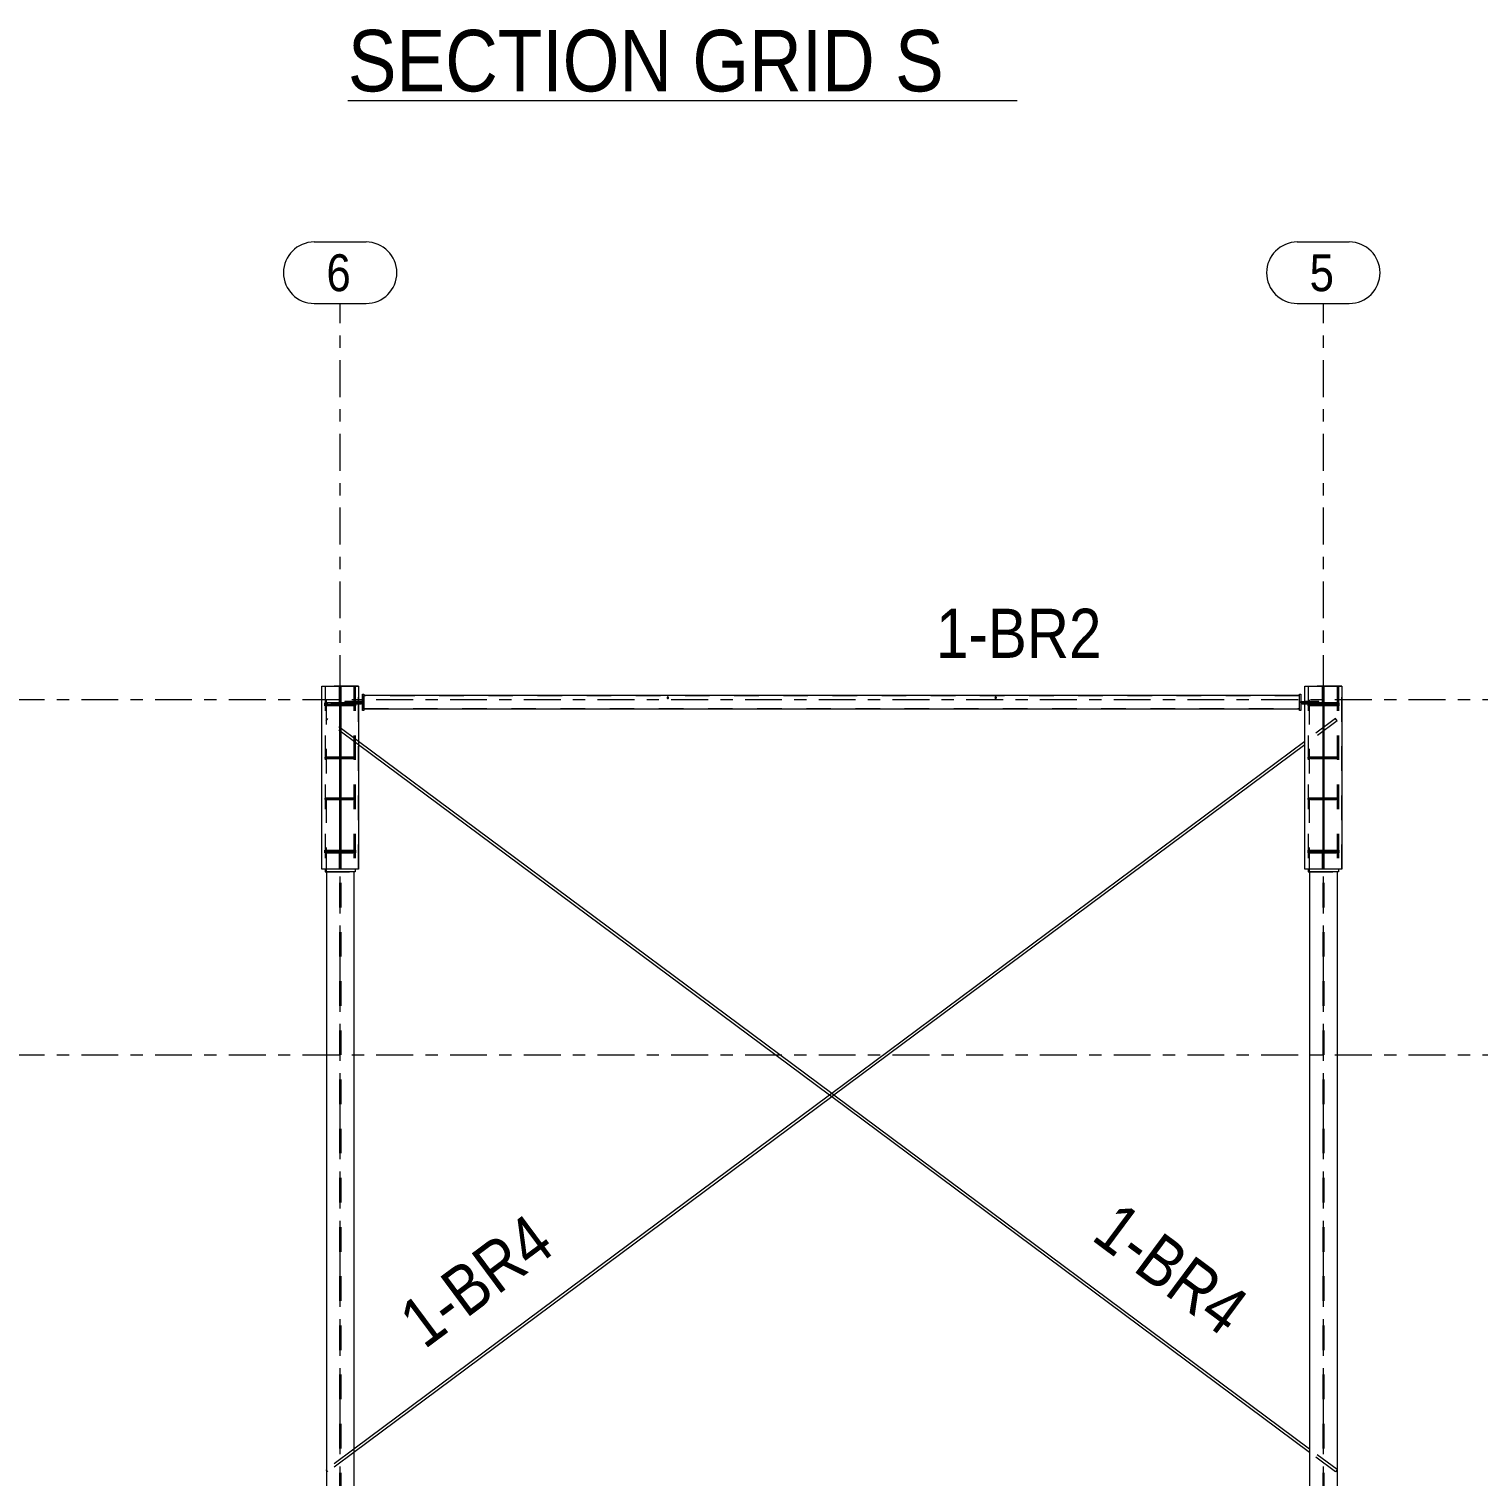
# Model space of a CAD drawing. Header units: millimetres. Extents: x -49 to 1122, y -181 to 639.
# Drawn here: x 477.7 to 595.6, y 307.1 to 424.8 of the extents above; entities that cross this region are included whole.
import ezdxf

# ---------------------------------------------------------------- set-up
doc = ezdxf.new("R2010")
doc.units = ezdxf.units.MM
for name, pattern in [('XKITLINE00', [0]), ('XKITLINE02', [4, 2, -2]), ('XKITLINE03', [6, 3, -1, 1, -1])]:
    doc.linetypes.add(name, pattern=pattern)
for name, color, linetype, lineweight in [('OtherObjectType', 7, 'Continuous', 0), ('Part', 2, 'Continuous', 0), ('PartMark', 7, 'Continuous', 0), ('S-grid', 1, 'Continuous', 0)]:
    doc.layers.add(name, color=color, linetype=linetype, lineweight=lineweight)
doc.styles.add('ARIAL', font='ARIAL.TTF')

# ---------------------------------------------------------------- blocks, each defined once
blk = doc.blocks.new('*A137')
at = {"layer": 'Part'}
blk.add_hatch(color=3, dxfattribs=at).paths.add_polyline_path([(501.81, 357.88), (501.81, 357.99), (504.31, 357.99), (504.31, 357.88)], flags=17)
blk = doc.blocks.new('*A138')
at = {"layer": 'Part'}
blk.add_hatch(color=3, dxfattribs=at).paths.add_polyline_path([(501.81, 369.73), (501.81, 369.84), (504.31, 369.84), (504.31, 369.73)], flags=17)
blk = doc.blocks.new('*A139')
at = {"layer": 'Part'}
blk.add_hatch(color=3, dxfattribs=at).paths.add_polyline_path([(503.01, 357.99), (503.01, 369.73), (503.1, 369.73), (503.1, 357.99)], flags=17)
blk = doc.blocks.new('*A141')
at = {"layer": 'Part'}
blk.add_hatch(color=3, dxfattribs=at).paths.add_polyline_path([(503, 357.61), (503, 357.88), (503.11, 357.88), (503.11, 357.61)], flags=17)
blk = doc.blocks.new('*A142')
at = {"layer": 'Part'}
blk.add_hatch(color=3, dxfattribs=at).paths.add_polyline_path([(503.1, 362.12), (503.1, 362.23), (504.01, 362.23), (504.01, 362.12)], flags=17)
blk = doc.blocks.new('*A143')
at = {"layer": 'Part'}
blk.add_hatch(color=3, dxfattribs=at).paths.add_polyline_path([(503.1, 365.45), (503.1, 365.56), (504.01, 365.56), (504.01, 365.45)], flags=17)
blk = doc.blocks.new('*A144')
at = {"layer": 'Part'}
blk.add_hatch(color=3, dxfattribs=at).paths.add_polyline_path([(502.1, 362.12), (502.1, 362.23), (503.01, 362.23), (503.01, 362.12)], flags=17)
blk = doc.blocks.new('*A145')
at = {"layer": 'Part'}
blk.add_hatch(color=3, dxfattribs=at).paths.add_polyline_path([(502.1, 365.45), (502.1, 365.56), (503.01, 365.56), (503.01, 365.45)], flags=17)
blk = doc.blocks.new('*A146')
at = {"layer": 'Part'}
blk.add_hatch(color=3, dxfattribs=at).paths.add_polyline_path([(503, 369.84), (503, 371.03), (503.11, 371.03), (503.11, 369.84)], flags=17)
blk = doc.blocks.new('*A147')
at = {"layer": 'Part'}
blk.add_hatch(color=3, dxfattribs=at).paths.add_polyline_path([(529.72, 370.47), (529.77, 370.45), (529.79, 370.4), (529.77, 370.35), (529.72, 370.33), (529.68, 370.35), (529.66, 370.4), (529.68, 370.45)], flags=17)
blk = doc.blocks.new('*A233')
at = {"layer": 'Part'}
blk.add_hatch(color=3, dxfattribs=at).paths.add_polyline_path([(583, 369.84), (583, 371.03), (583.11, 371.03), (583.11, 369.84)], flags=17)
blk = doc.blocks.new('*A245')
at = {"layer": 'Part'}
blk.add_hatch(color=3, dxfattribs=at).paths.add_polyline_path([(581.81, 357.88), (581.81, 357.99), (584.31, 357.99), (584.31, 357.88)], flags=17)
blk = doc.blocks.new('*A246')
at = {"layer": 'Part'}
blk.add_hatch(color=3, dxfattribs=at).paths.add_polyline_path([(581.81, 369.73), (581.81, 369.84), (584.31, 369.84), (584.31, 369.73)], flags=17)
blk = doc.blocks.new('*A247')
at = {"layer": 'Part'}
blk.add_hatch(color=3, dxfattribs=at).paths.add_polyline_path([(583.01, 357.99), (583.01, 369.73), (583.1, 369.73), (583.1, 357.99)], flags=17)
blk = doc.blocks.new('*A248')
at = {"layer": 'Part'}
blk.add_hatch(color=3, dxfattribs=at).paths.add_polyline_path([(556.39, 370.47), (556.44, 370.45), (556.46, 370.4), (556.44, 370.35), (556.39, 370.33), (556.34, 370.35), (556.32, 370.4), (556.34, 370.45)], flags=17)
blk = doc.blocks.new('*A249')
at = {"layer": 'Part'}
blk.add_hatch(color=3, dxfattribs=at).paths.add_polyline_path([(583, 357.61), (583, 357.88), (583.11, 357.88), (583.11, 357.61)], flags=17)
blk = doc.blocks.new('*A250')
at = {"layer": 'Part'}
blk.add_hatch(color=3, dxfattribs=at).paths.add_polyline_path([(583.1, 362.12), (583.1, 362.23), (584.01, 362.23), (584.01, 362.12)], flags=17)
blk = doc.blocks.new('*A251')
at = {"layer": 'Part'}
blk.add_hatch(color=3, dxfattribs=at).paths.add_polyline_path([(583.1, 365.45), (583.1, 365.56), (584.01, 365.56), (584.01, 365.45)], flags=17)
blk = doc.blocks.new('*A252')
at = {"layer": 'Part'}
blk.add_hatch(color=3, dxfattribs=at).paths.add_polyline_path([(582.1, 362.12), (582.1, 362.23), (583.01, 362.23), (583.01, 362.12)], flags=17)
blk = doc.blocks.new('*A253')
at = {"layer": 'Part'}
blk.add_hatch(color=3, dxfattribs=at).paths.add_polyline_path([(582.1, 365.45), (582.1, 365.56), (583.01, 365.56), (583.01, 365.45)], flags=17)
blk = doc.blocks.new('*A1070')
at = {"layer": 'S-grid', "color": 1, "linetype": 'XKITLINE03', "lineweight": 0}
blk.add_line((-10, 370.25), (1096.06, 370.25), dxfattribs=at)
blk = doc.blocks.new('*A1071')
at = {"layer": 'S-grid', "color": 1, "linetype": 'XKITLINE03', "lineweight": 0}
blk.add_line((-10, 341.36), (1096.06, 341.36), dxfattribs=at)
blk = doc.blocks.new('*A1075')
at = {"layer": 'Part', "color": 7, "linetype": 'XKITLINE02', "lineweight": 0}
for p, q in [((501.92, 368.53), (502.05, 368.7)), ((504.56, 366.57), (501.92, 368.53)), ((504.56, 366.84), (502.05, 368.7)), ((543.06, 337.93), (542.87, 338.07)), ((543.24, 338.07), (543.06, 338.21)), ((584.17, 307.63), (581.94, 309.28)), ((584.06, 307.43), (581.94, 309.01)), ((584.17, 307.59), (584.06, 307.43))]:
    blk.add_line(p, q, dxfattribs=at)
at = {"layer": 'Part', "color": 2, "linetype": 'XKITLINE00', "lineweight": 0}
for p, q in [((543.06, 338.21), (504.56, 366.84)), ((542.87, 338.07), (504.56, 366.57)), ((581.94, 309.01), (543.06, 337.93)), ((581.94, 309.28), (543.24, 338.07)), ((584.19, 307.61), (584.17, 307.63)), ((584.19, 307.61), (584.17, 307.58))]:
    blk.add_line(p, q, dxfattribs=at)
blk = doc.blocks.new('*A1076')
at = {"layer": 'Part', "color": 7, "linetype": 'XKITLINE02', "lineweight": 0}
for p, q in [((584.06, 368.7), (581.56, 366.84)), ((584.19, 368.53), (581.56, 366.57)), ((584.19, 368.53), (584.06, 368.7)), ((543.06, 338.21), (542.87, 338.07)), ((543.24, 338.07), (543.06, 337.93)), ((504.17, 309.28), (501.94, 307.63)), ((504.17, 309.01), (502.05, 307.43)), ((502.05, 307.43), (501.94, 307.58))]:
    blk.add_line(p, q, dxfattribs=at)
at = {"layer": 'Part', "color": 2, "linetype": 'XKITLINE00', "lineweight": 0}
for p, q in [((581.56, 366.84), (543.06, 338.21)), ((581.56, 366.57), (543.24, 338.07)), ((542.87, 338.07), (504.17, 309.28)), ((543.06, 337.93), (504.17, 309.01)), ((501.94, 307.63), (501.92, 307.61)), ((501.94, 307.59), (501.92, 307.61)), ((501.94, 307.58), (501.94, 307.59))]:
    blk.add_line(p, q, dxfattribs=at)
blk = doc.blocks.new('*A1078')
at = {"layer": 'Part', "color": 2, "linetype": 'XKITLINE00', "lineweight": 0}
for p, q in [((581.12, 370.59), (504.99, 370.59)), ((581.12, 369.48), (504.99, 369.48))]:
    blk.add_line(p, q, dxfattribs=at)
at = {"layer": 'Part', "color": 7, "linetype": 'XKITLINE02', "lineweight": 0}
for p, q in [((504.99, 369.48), (504.99, 370.59)), ((581.12, 370.55), (504.99, 370.55)), ((581.12, 369.48), (581.12, 370.59)), ((504.99, 369.52), (581.12, 369.52))]:
    blk.add_line(p, q, dxfattribs=at)
blk = doc.blocks.new('*A1124')
at = {"layer": 'Part', "color": 2, "linetype": 'XKITLINE00', "lineweight": 0}
for p, q in [((501.81, 357.99), (504.31, 357.99)), ((501.81, 357.78), (501.81, 357.99)), ((501.81, 357.88), (504.31, 357.88)), ((503, 357.78), (501.81, 357.78)), ((504.31, 357.78), (503.11, 357.78)), ((504.31, 357.99), (504.31, 357.78))]:
    blk.add_line(p, q, dxfattribs=at)
at = {"layer": 'Part', "color": 7, "linetype": 'XKITLINE02', "lineweight": 0}
for p, q in [((501.81, 357.89), (504.31, 357.89)), ((503.11, 357.78), (503, 357.78))]:
    blk.add_line(p, q, dxfattribs=at)
blk = doc.blocks.new('*A1125')
at = {"layer": 'Part', "color": 2, "linetype": 'XKITLINE00', "lineweight": 0}
for p, q in [((503, 369.98), (501.81, 369.98)), ((501.81, 369.73), (501.81, 369.98)), ((504.31, 369.84), (501.81, 369.84)), ((504.31, 369.73), (501.81, 369.73)), ((504.31, 369.98), (503.11, 369.98)), ((504.31, 369.98), (504.31, 369.73))]:
    blk.add_line(p, q, dxfattribs=at)
at = {"layer": 'Part', "color": 7, "linetype": 'XKITLINE02', "lineweight": 0}
for p, q in [((501.81, 369.87), (504.31, 369.87)), ((503.11, 369.98), (503, 369.98))]:
    blk.add_line(p, q, dxfattribs=at)
blk = doc.blocks.new('*A1126')
at = {"layer": 'Part', "color": 7, "linetype": 'XKITLINE02', "lineweight": 0}
for p, q in [((503.1, 369.87), (503.01, 369.87)), ((503.01, 369.87), (503.01, 369.73)), ((503.1, 369.87), (503.1, 369.73)), ((503.01, 357.99), (503.01, 357.89)), ((503.01, 357.89), (503.1, 357.89)), ((503.1, 357.99), (503.1, 357.89))]:
    blk.add_line(p, q, dxfattribs=at)
at = {"layer": 'Part', "color": 2, "linetype": 'XKITLINE00', "lineweight": 0}
for p, q in [((503.01, 369.73), (503.1, 369.73)), ((503.01, 369.73), (503.01, 357.99)), ((503.1, 369.73), (503.1, 357.99)), ((503.01, 357.99), (503.1, 357.99))]:
    blk.add_line(p, q, dxfattribs=at)
blk = doc.blocks.new('*A1127')
at = {"layer": 'Part', "color": 7, "linetype": 'XKITLINE02', "lineweight": 0}
for p, q in [((503.1, 369.87), (503.01, 369.87)), ((503.01, 369.87), (503.01, 357.89)), ((503.1, 357.89), (503.1, 369.87)), ((503.01, 357.89), (503.1, 357.89))]:
    blk.add_line(p, q, dxfattribs=at)
blk = doc.blocks.new('*A1128')
at = {"layer": 'Part', "color": 7, "linetype": 'XKITLINE02', "lineweight": 0}
for p, q in [((501.81, 357.99), (501.81, 357.78)), ((501.81, 357.89), (504.31, 357.89)), ((501.81, 357.78), (504.31, 357.78)), ((504.31, 357.78), (504.31, 357.99))]:
    blk.add_line(p, q, dxfattribs=at)
blk = doc.blocks.new('*A1129')
at = {"layer": 'Part', "color": 7, "linetype": 'XKITLINE02', "lineweight": 0}
for p, q in [((501.81, 369.98), (501.81, 369.73)), ((504.31, 369.98), (501.81, 369.98)), ((504.31, 369.87), (501.81, 369.87)), ((504.31, 369.73), (504.31, 369.98))]:
    blk.add_line(p, q, dxfattribs=at)
blk = doc.blocks.new('*A1131')
at = {"layer": 'Part', "color": 7, "linetype": 'XKITLINE02', "lineweight": 0}
for p, q in [((501.83, 371.34), (504.28, 371.34)), ((501.83, 371.34), (501.83, 356.45)), ((504.28, 371.34), (504.28, 356.45))]:
    blk.add_line(p, q, dxfattribs=at)
at = {"layer": 'Part', "color": 2, "linetype": 'XKITLINE00', "lineweight": 0}
for p, q in [((501.83, 356.45), (501.83, 356.23)), ((504.28, 356.23), (501.83, 356.23)), ((504.28, 356.45), (504.28, 356.23))]:
    blk.add_line(p, q, dxfattribs=at)
blk = doc.blocks.new('*A1132')
at = {"layer": 'Part', "color": 7, "linetype": 'XKITLINE02', "lineweight": 0}
for p, q in [((501.83, 371.34), (504.28, 371.34)), ((501.83, 371.34), (501.83, 356.23)), ((504.28, 371.34), (504.28, 356.23)), ((501.83, 356.23), (504.28, 356.23))]:
    blk.add_line(p, q, dxfattribs=at)
blk = doc.blocks.new('*A1133')
at = {"layer": 'Part', "color": 2, "linetype": 'XKITLINE00', "lineweight": 0}
for p, q in [((501.56, 356.45), (501.56, 371.34)), ((501.56, 371.34), (504.56, 371.34)), ((504.56, 371.34), (504.56, 356.45)), ((504.56, 356.45), (501.56, 356.45))]:
    blk.add_line(p, q, dxfattribs=at)
blk = doc.blocks.new('*A1134')
at = {"layer": 'Part', "color": 7, "linetype": 'XKITLINE02', "lineweight": 0}
for p, q in [((501.56, 356.45), (501.56, 371.34)), ((504.56, 371.34), (501.56, 371.34)), ((504.56, 356.45), (504.56, 371.34)), ((504.56, 356.45), (501.56, 356.45))]:
    blk.add_line(p, q, dxfattribs=at)
blk = doc.blocks.new('*A1135')
at = {"layer": 'Part', "color": 2, "linetype": 'XKITLINE00', "lineweight": 0}
for p, q in [((503, 356.45), (503, 357.88)), ((503, 357.88), (503.11, 357.88)), ((503.11, 357.61), (503, 357.61)), ((503.11, 357.88), (503.11, 356.45)), ((503.11, 356.45), (503, 356.45))]:
    blk.add_line(p, q, dxfattribs=at)
at = {"layer": 'Part', "color": 7, "linetype": 'XKITLINE02', "lineweight": 0}
for p, q in [((503, 357.8), (503.11, 357.8)), ((503, 357.62), (503.11, 357.62))]:
    blk.add_line(p, q, dxfattribs=at)
blk = doc.blocks.new('*A1136')
at = {"layer": 'Part', "color": 7, "linetype": 'XKITLINE02', "lineweight": 0}
for p, q in [((504.1, 357.89), (503.1, 357.89)), ((503.1, 357.89), (503.1, 357.78)), ((503.1, 357.78), (504.1, 357.78)), ((503.27, 357.89), (503.27, 357.78)), ((504.1, 357.78), (504.1, 357.89))]:
    blk.add_line(p, q, dxfattribs=at)
blk = doc.blocks.new('*A1137')
at = {"layer": 'Part', "color": 7, "linetype": 'XKITLINE02', "lineweight": 0}
for p, q in [((503.01, 357.89), (502.01, 357.89)), ((502.01, 357.89), (502.01, 357.78)), ((502.01, 357.78), (503.01, 357.78)), ((502.84, 357.89), (502.84, 357.78)), ((503.01, 357.78), (503.01, 357.89))]:
    blk.add_line(p, q, dxfattribs=at)
blk = doc.blocks.new('*A1138')
at = {"layer": 'Part', "color": 7, "linetype": 'XKITLINE02', "lineweight": 0}
for p, q in [((503, 357.88), (503, 356.45)), ((503, 357.8), (503.11, 357.8)), ((503, 357.62), (503.11, 357.62)), ((503.11, 357.88), (503.11, 356.45)), ((503.11, 356.45), (503, 356.45))]:
    blk.add_line(p, q, dxfattribs=at)
blk = doc.blocks.new('*A1139')
at = {"layer": 'Part', "color": 7, "linetype": 'XKITLINE02', "lineweight": 0}
for p, q in [((503.1, 365.45), (503.1, 365.56)), ((503.1, 365.56), (504.28, 365.56)), ((503.27, 365.45), (503.27, 365.56)), ((504.28, 365.56), (504.28, 365.45)), ((504.28, 365.45), (503.1, 365.45))]:
    blk.add_line(p, q, dxfattribs=at)
blk = doc.blocks.new('*A1140')
at = {"layer": 'Part', "color": 7, "linetype": 'XKITLINE02', "lineweight": 0}
for p, q in [((503.01, 362.23), (501.83, 362.23)), ((501.83, 362.12), (501.83, 362.23)), ((503.01, 362.12), (501.83, 362.12)), ((502.84, 362.12), (502.84, 362.23)), ((503.01, 362.12), (503.01, 362.23))]:
    blk.add_line(p, q, dxfattribs=at)
blk = doc.blocks.new('*A1141')
at = {"layer": 'Part', "color": 7, "linetype": 'XKITLINE02', "lineweight": 0}
for p, q in [((503.01, 365.56), (501.83, 365.56)), ((501.83, 365.45), (501.83, 365.56)), ((502.84, 365.45), (502.84, 365.56)), ((503.01, 365.45), (503.01, 365.56)), ((503.01, 365.45), (501.83, 365.45))]:
    blk.add_line(p, q, dxfattribs=at)
blk = doc.blocks.new('*A1142')
at = {"layer": 'Part', "color": 2, "linetype": 'XKITLINE00', "lineweight": 0}
for p, q in [((504.28, 362.23), (503.1, 362.23)), ((503.1, 362.23), (503.1, 362.12)), ((504.28, 362.12), (503.1, 362.12)), ((504.01, 362.12), (504.01, 362.23)), ((504.28, 362.23), (504.28, 362.12))]:
    blk.add_line(p, q, dxfattribs=at)
at = {"layer": 'Part', "color": 7, "linetype": 'XKITLINE02', "lineweight": 0}
blk.add_line((503.27, 362.12), (503.27, 362.23), dxfattribs=at)
blk = doc.blocks.new('*A1143')
at = {"layer": 'Part', "color": 2, "linetype": 'XKITLINE00', "lineweight": 0}
for p, q in [((504.28, 365.56), (503.1, 365.56)), ((503.1, 365.56), (503.1, 365.45)), ((504.01, 365.45), (504.01, 365.56)), ((504.28, 365.56), (504.28, 365.45)), ((504.28, 365.45), (503.1, 365.45))]:
    blk.add_line(p, q, dxfattribs=at)
at = {"layer": 'Part', "color": 7, "linetype": 'XKITLINE02', "lineweight": 0}
blk.add_line((503.27, 365.45), (503.27, 365.56), dxfattribs=at)
blk = doc.blocks.new('*A1144')
at = {"layer": 'Part', "color": 2, "linetype": 'XKITLINE00', "lineweight": 0}
for p, q in [((503.01, 362.23), (501.83, 362.23)), ((501.83, 362.23), (501.83, 362.12)), ((503.01, 362.12), (501.83, 362.12)), ((502.1, 362.12), (502.1, 362.23)), ((503.01, 362.23), (503.01, 362.12))]:
    blk.add_line(p, q, dxfattribs=at)
at = {"layer": 'Part', "color": 7, "linetype": 'XKITLINE02', "lineweight": 0}
blk.add_line((502.84, 362.12), (502.84, 362.23), dxfattribs=at)
blk = doc.blocks.new('*A1145')
at = {"layer": 'Part', "color": 2, "linetype": 'XKITLINE00', "lineweight": 0}
for p, q in [((503.01, 365.56), (501.83, 365.56)), ((501.83, 365.56), (501.83, 365.45)), ((502.1, 365.45), (502.1, 365.56)), ((503.01, 365.56), (503.01, 365.45)), ((503.01, 365.45), (501.83, 365.45))]:
    blk.add_line(p, q, dxfattribs=at)
at = {"layer": 'Part', "color": 7, "linetype": 'XKITLINE02', "lineweight": 0}
blk.add_line((502.84, 365.45), (502.84, 365.56), dxfattribs=at)
blk = doc.blocks.new('*A1146')
at = {"layer": 'Part', "color": 7, "linetype": 'XKITLINE02', "lineweight": 0}
for p, q in [((504.1, 362.23), (503.1, 362.23)), ((503.1, 362.23), (503.1, 362.12)), ((503.1, 362.12), (504.1, 362.12)), ((503.27, 362.23), (503.27, 362.12)), ((504.1, 362.12), (504.1, 362.23))]:
    blk.add_line(p, q, dxfattribs=at)
blk = doc.blocks.new('*A1147')
at = {"layer": 'Part', "color": 7, "linetype": 'XKITLINE02', "lineweight": 0}
for p, q in [((503.01, 362.23), (502.01, 362.23)), ((502.01, 362.23), (502.01, 362.12)), ((502.01, 362.12), (503.01, 362.12)), ((502.84, 362.23), (502.84, 362.12)), ((503.01, 362.12), (503.01, 362.23))]:
    blk.add_line(p, q, dxfattribs=at)
blk = doc.blocks.new('*A1148')
at = {"layer": 'Part', "color": 7, "linetype": 'XKITLINE02', "lineweight": 0}
for p, q in [((504.1, 365.56), (503.1, 365.56)), ((503.1, 365.56), (503.1, 365.45)), ((503.27, 365.56), (503.27, 365.45)), ((504.1, 365.45), (504.1, 365.56)), ((503.1, 365.45), (504.1, 365.45))]:
    blk.add_line(p, q, dxfattribs=at)
blk = doc.blocks.new('*A1149')
at = {"layer": 'Part', "color": 7, "linetype": 'XKITLINE02', "lineweight": 0}
for p, q in [((503.01, 365.56), (502.01, 365.56)), ((502.01, 365.56), (502.01, 365.45)), ((502.84, 365.56), (502.84, 365.45)), ((503.01, 365.45), (503.01, 365.56)), ((502.01, 365.45), (503.01, 365.45))]:
    blk.add_line(p, q, dxfattribs=at)
blk = doc.blocks.new('*A1150')
at = {"layer": 'Part', "color": 7, "linetype": 'XKITLINE02', "lineweight": 0}
for p, q in [((503.01, 369.98), (502.01, 369.98)), ((502.01, 369.98), (502.01, 369.87)), ((502.01, 369.87), (503.01, 369.87)), ((502.84, 369.98), (502.84, 369.87)), ((503.01, 369.87), (503.01, 369.98))]:
    blk.add_line(p, q, dxfattribs=at)
blk = doc.blocks.new('*A1151')
at = {"layer": 'Part', "color": 2, "linetype": 'XKITLINE00', "lineweight": 0}
for p, q in [((503, 371.34), (503.11, 371.34)), ((503, 369.84), (503, 371.34)), ((503, 371.03), (503.11, 371.03)), ((503.11, 371.34), (503.11, 369.84)), ((503.11, 369.84), (503, 369.84))]:
    blk.add_line(p, q, dxfattribs=at)
at = {"layer": 'Part', "color": 7, "linetype": 'XKITLINE02', "lineweight": 0}
for p, q in [((503, 370.15), (503.11, 370.15)), ((503, 369.96), (503.11, 369.96))]:
    blk.add_line(p, q, dxfattribs=at)
blk = doc.blocks.new('*A1152')
at = {"layer": 'Part', "color": 2, "linetype": 'XKITLINE00', "lineweight": 0}
for p, q in [((504.88, 369.37), (504.88, 370.7)), ((504.88, 370.7), (504.99, 370.7)), ((504.99, 370.7), (504.99, 369.37)), ((504.99, 369.37), (504.88, 369.37))]:
    blk.add_line(p, q, dxfattribs=at)
blk = doc.blocks.new('*A1153')
at = {"layer": 'Part', "color": 7, "linetype": 'XKITLINE02', "lineweight": 0}
for p, q in [((503.43, 370.09), (503.43, 369.98)), ((504.56, 370.09), (503.43, 370.09)), ((504.77, 369.98), (503.43, 369.98))]:
    blk.add_line(p, q, dxfattribs=at)
at = {"layer": 'Part', "color": 2, "linetype": 'XKITLINE00', "lineweight": 0}
for p, q in [((504.88, 370.09), (504.56, 370.09)), ((504.88, 369.98), (504.77, 369.98)), ((504.88, 370.09), (504.88, 369.98))]:
    blk.add_line(p, q, dxfattribs=at)
blk = doc.blocks.new('*A1154')
at = {"layer": 'Part', "color": 7, "linetype": 'XKITLINE02', "lineweight": 0}
for p, q in [((503.1, 369.98), (503.1, 369.87)), ((504.56, 369.98), (503.1, 369.98)), ((504.56, 369.87), (503.1, 369.87)), ((503.27, 369.98), (503.27, 369.87))]:
    blk.add_line(p, q, dxfattribs=at)
at = {"layer": 'Part', "color": 2, "linetype": 'XKITLINE00', "lineweight": 0}
for p, q in [((504.77, 369.98), (504.56, 369.98)), ((504.77, 369.87), (504.56, 369.87)), ((504.77, 369.98), (504.77, 369.87))]:
    blk.add_line(p, q, dxfattribs=at)
blk = doc.blocks.new('*A1155')
at = {"layer": 'Part', "color": 7, "linetype": 'XKITLINE02', "lineweight": 0}
for p, q in [((503, 371.34), (503, 369.84)), ((503, 371.34), (503.11, 371.34)), ((503.11, 371.34), (503.11, 369.84)), ((503, 370.15), (503.11, 370.15)), ((503, 369.96), (503.11, 369.96))]:
    blk.add_line(p, q, dxfattribs=at)
blk = doc.blocks.new('*A1156')
at = {"layer": 'Part', "color": 7, "linetype": 'XKITLINE02', "lineweight": 0}
for p, q in [((503.1, 362.12), (503.1, 362.23)), ((503.1, 362.23), (504.28, 362.23)), ((504.28, 362.12), (503.1, 362.12)), ((503.27, 362.12), (503.27, 362.23)), ((504.28, 362.23), (504.28, 362.12))]:
    blk.add_line(p, q, dxfattribs=at)
blk = doc.blocks.new('*A1157')
at = {"layer": 'Part', "color": 2, "linetype": 'XKITLINE00', "lineweight": 0}
for start, end in [(45, 225), (225, 45)]:
    blk.add_arc((529.72, 370.4), 0.0667, start, end, dxfattribs=at)
blk = doc.blocks.new('*A1296')
at = {"layer": 'S-grid', "color": 1, "linetype": 'XKITLINE03', "lineweight": 0}
blk.add_line((503.06, 208.86), (503.06, 402.47), dxfattribs=at)
at = {"layer": 'S-grid', "color": 3, "style": 'ARIAL', "width": 0.85}
blk.add_text('6', height=3, dxfattribs=at).set_placement((501.94, 403.47))
blk = doc.blocks.new('*A1302')
at = {"layer": 'Part', "color": 7, "linetype": 'XKITLINE02', "lineweight": 0}
for p, q in [((501.94, 356.23), (501.94, 371.34)), ((501.94, 371.34), (504.17, 371.34)), ((503.01, 371.34), (503.01, 241.31)), ((503.1, 371.34), (503.1, 241.31)), ((504.17, 371.34), (504.17, 356.23)), ((504.17, 241.31), (501.94, 241.31))]:
    blk.add_line(p, q, dxfattribs=at)
at = {"layer": 'Part', "color": 2, "linetype": 'XKITLINE00', "lineweight": 0}
for p, q in [((501.94, 356.23), (501.94, 241.31)), ((504.17, 356.23), (504.17, 241.31))]:
    blk.add_line(p, q, dxfattribs=at)
blk = doc.blocks.new('*A1428')
at = {"layer": 'S-grid', "color": 1, "linetype": 'XKITLINE00', "lineweight": 0}
for p, q in [((500.94, 407.47), (505.17, 407.47)), ((500.94, 402.47), (505.17, 402.47))]:
    blk.add_line(p, q, dxfattribs=at)
for centre, start, end in [((500.94, 404.97), 90, 270), ((505.17, 404.97), 270, 90)]:
    blk.add_arc(centre, 2.5, start, end, dxfattribs=at)
blk = doc.blocks.new('*A1472')
at = {"layer": 'S-grid', "color": 1, "linetype": 'XKITLINE03', "lineweight": 0}
blk.add_line((583.06, 208.86), (583.06, 402.47), dxfattribs=at)
at = {"layer": 'S-grid', "color": 3, "style": 'ARIAL', "width": 0.85}
blk.add_text('5', height=3, dxfattribs=at).set_placement((581.94, 403.47))
blk = doc.blocks.new('*A1474')
at = {"layer": 'Part', "color": 7, "linetype": 'XKITLINE02', "lineweight": 0}
for p, q in [((581.94, 356.23), (581.94, 371.34)), ((581.94, 371.34), (584.17, 371.34)), ((583.01, 371.34), (583.01, 241.31)), ((583.1, 371.34), (583.1, 241.31)), ((584.17, 371.34), (584.17, 356.23)), ((584.17, 241.31), (581.94, 241.31))]:
    blk.add_line(p, q, dxfattribs=at)
at = {"layer": 'Part', "color": 2, "linetype": 'XKITLINE00', "lineweight": 0}
for p, q in [((581.94, 356.23), (581.94, 241.31)), ((584.17, 356.23), (584.17, 241.31))]:
    blk.add_line(p, q, dxfattribs=at)
blk = doc.blocks.new('*A1531')
at = {"layer": 'Part', "color": 2, "linetype": 'XKITLINE00', "lineweight": 0}
for p, q in [((583, 371.34), (583.11, 371.34)), ((583, 369.84), (583, 371.34)), ((583, 371.03), (583.11, 371.03)), ((583.11, 371.34), (583.11, 369.84)), ((583.11, 369.84), (583, 369.84))]:
    blk.add_line(p, q, dxfattribs=at)
at = {"layer": 'Part', "color": 7, "linetype": 'XKITLINE02', "lineweight": 0}
for p, q in [((583, 370.15), (583.11, 370.15)), ((583, 369.96), (583.11, 369.96))]:
    blk.add_line(p, q, dxfattribs=at)
blk = doc.blocks.new('*A1532')
at = {"layer": 'Part', "color": 2, "linetype": 'XKITLINE00', "lineweight": 0}
for p, q in [((581.12, 369.37), (581.12, 370.7)), ((581.12, 370.7), (581.23, 370.7)), ((581.23, 370.7), (581.23, 369.37)), ((581.23, 369.37), (581.12, 369.37))]:
    blk.add_line(p, q, dxfattribs=at)
blk = doc.blocks.new('*A1533')
at = {"layer": 'Part', "color": 2, "linetype": 'XKITLINE00', "lineweight": 0}
for p, q in [((581.23, 369.98), (581.23, 370.09)), ((581.23, 370.09), (581.56, 370.09)), ((581.34, 369.98), (581.23, 369.98))]:
    blk.add_line(p, q, dxfattribs=at)
at = {"layer": 'Part', "color": 7, "linetype": 'XKITLINE02', "lineweight": 0}
for p, q in [((582.68, 369.98), (581.34, 369.98)), ((582.68, 370.09), (581.56, 370.09)), ((582.68, 369.98), (582.68, 370.09))]:
    blk.add_line(p, q, dxfattribs=at)
blk = doc.blocks.new('*A1534')
at = {"layer": 'Part', "color": 2, "linetype": 'XKITLINE00', "lineweight": 0}
for p, q in [((581.56, 369.98), (581.34, 369.98)), ((581.34, 369.87), (581.34, 369.98)), ((581.56, 369.87), (581.34, 369.87))]:
    blk.add_line(p, q, dxfattribs=at)
at = {"layer": 'Part', "color": 7, "linetype": 'XKITLINE02', "lineweight": 0}
for p, q in [((583.01, 369.98), (581.56, 369.98)), ((583.01, 369.87), (581.56, 369.87)), ((582.84, 369.98), (582.84, 369.87)), ((583.01, 369.98), (583.01, 369.87))]:
    blk.add_line(p, q, dxfattribs=at)
blk = doc.blocks.new('*A1535')
at = {"layer": 'Part', "color": 7, "linetype": 'XKITLINE02', "lineweight": 0}
for p, q in [((583, 371.34), (583, 369.84)), ((583, 371.34), (583.11, 371.34)), ((583.11, 371.34), (583.11, 369.84)), ((583, 370.15), (583.11, 370.15)), ((583, 369.96), (583.11, 369.96))]:
    blk.add_line(p, q, dxfattribs=at)
blk = doc.blocks.new('*A1536')
at = {"layer": 'Part', "color": 7, "linetype": 'XKITLINE02', "lineweight": 0}
for p, q in [((583.1, 362.12), (583.1, 362.23)), ((583.1, 362.23), (584.28, 362.23)), ((584.28, 362.12), (583.1, 362.12)), ((583.27, 362.12), (583.27, 362.23)), ((584.28, 362.23), (584.28, 362.12))]:
    blk.add_line(p, q, dxfattribs=at)
blk = doc.blocks.new('*A1569')
at = {"layer": 'S-grid', "color": 1, "linetype": 'XKITLINE00', "lineweight": 0}
for p, q in [((580.94, 407.47), (585.17, 407.47)), ((580.94, 402.47), (585.17, 402.47))]:
    blk.add_line(p, q, dxfattribs=at)
for centre, start, end in [((580.94, 404.97), 90, 270), ((585.17, 404.97), 270, 90)]:
    blk.add_arc(centre, 2.5, start, end, dxfattribs=at)
blk = doc.blocks.new('*A1570')
at = {"layer": 'Part', "color": 2, "linetype": 'XKITLINE00', "lineweight": 0}
for p, q in [((581.81, 357.99), (584.31, 357.99)), ((581.81, 357.78), (581.81, 357.99)), ((581.81, 357.88), (584.31, 357.88)), ((583, 357.78), (581.81, 357.78)), ((584.31, 357.78), (583.11, 357.78)), ((584.31, 357.99), (584.31, 357.78))]:
    blk.add_line(p, q, dxfattribs=at)
at = {"layer": 'Part', "color": 7, "linetype": 'XKITLINE02', "lineweight": 0}
for p, q in [((581.81, 357.89), (584.31, 357.89)), ((583.11, 357.78), (583, 357.78))]:
    blk.add_line(p, q, dxfattribs=at)
blk = doc.blocks.new('*A1571')
at = {"layer": 'Part', "color": 2, "linetype": 'XKITLINE00', "lineweight": 0}
for p, q in [((583, 369.98), (581.81, 369.98)), ((581.81, 369.73), (581.81, 369.98)), ((584.31, 369.84), (581.81, 369.84)), ((584.31, 369.73), (581.81, 369.73)), ((584.31, 369.98), (583.11, 369.98)), ((584.31, 369.98), (584.31, 369.73))]:
    blk.add_line(p, q, dxfattribs=at)
at = {"layer": 'Part', "color": 7, "linetype": 'XKITLINE02', "lineweight": 0}
for p, q in [((581.81, 369.87), (584.31, 369.87)), ((583.11, 369.98), (583, 369.98))]:
    blk.add_line(p, q, dxfattribs=at)
blk = doc.blocks.new('*A1572')
at = {"layer": 'Part', "color": 7, "linetype": 'XKITLINE02', "lineweight": 0}
for p, q in [((583.1, 369.87), (583.01, 369.87)), ((583.01, 369.87), (583.01, 369.73)), ((583.1, 369.87), (583.1, 369.73)), ((583.01, 357.99), (583.01, 357.89)), ((583.01, 357.89), (583.1, 357.89)), ((583.1, 357.99), (583.1, 357.89))]:
    blk.add_line(p, q, dxfattribs=at)
at = {"layer": 'Part', "color": 2, "linetype": 'XKITLINE00', "lineweight": 0}
for p, q in [((583.01, 369.73), (583.1, 369.73)), ((583.01, 369.73), (583.01, 357.99)), ((583.1, 369.73), (583.1, 357.99)), ((583.01, 357.99), (583.1, 357.99))]:
    blk.add_line(p, q, dxfattribs=at)
blk = doc.blocks.new('*A1573')
at = {"layer": 'Part', "color": 7, "linetype": 'XKITLINE02', "lineweight": 0}
for p, q in [((583.1, 369.87), (583.01, 369.87)), ((583.01, 369.87), (583.01, 357.89)), ((583.1, 357.89), (583.1, 369.87)), ((583.01, 357.89), (583.1, 357.89))]:
    blk.add_line(p, q, dxfattribs=at)
blk = doc.blocks.new('*A1574')
at = {"layer": 'Part', "color": 7, "linetype": 'XKITLINE02', "lineweight": 0}
for p, q in [((581.81, 357.99), (581.81, 357.78)), ((581.81, 357.89), (584.31, 357.89)), ((581.81, 357.78), (584.31, 357.78)), ((584.31, 357.78), (584.31, 357.99))]:
    blk.add_line(p, q, dxfattribs=at)
blk = doc.blocks.new('*A1575')
at = {"layer": 'Part', "color": 7, "linetype": 'XKITLINE02', "lineweight": 0}
for p, q in [((581.81, 369.98), (581.81, 369.73)), ((584.31, 369.98), (581.81, 369.98)), ((584.31, 369.87), (581.81, 369.87)), ((584.31, 369.73), (584.31, 369.98))]:
    blk.add_line(p, q, dxfattribs=at)
blk = doc.blocks.new('*A1576')
at = {"layer": 'Part', "color": 2, "linetype": 'XKITLINE00', "lineweight": 0}
for start, end in [(45, 225), (225, 45)]:
    blk.add_arc((556.39, 370.4), 0.0667, start, end, dxfattribs=at)
blk = doc.blocks.new('*A1577')
at = {"layer": 'Part', "color": 7, "linetype": 'XKITLINE02', "lineweight": 0}
for p, q in [((581.83, 371.34), (584.28, 371.34)), ((581.83, 371.34), (581.83, 356.45)), ((584.28, 371.34), (584.28, 356.45))]:
    blk.add_line(p, q, dxfattribs=at)
at = {"layer": 'Part', "color": 2, "linetype": 'XKITLINE00', "lineweight": 0}
for p, q in [((581.83, 356.45), (581.83, 356.23)), ((584.28, 356.23), (581.83, 356.23)), ((584.28, 356.45), (584.28, 356.23))]:
    blk.add_line(p, q, dxfattribs=at)
blk = doc.blocks.new('*A1578')
at = {"layer": 'Part', "color": 7, "linetype": 'XKITLINE02', "lineweight": 0}
for p, q in [((581.83, 371.34), (584.28, 371.34)), ((581.83, 371.34), (581.83, 356.23)), ((584.28, 371.34), (584.28, 356.23)), ((581.83, 356.23), (584.28, 356.23))]:
    blk.add_line(p, q, dxfattribs=at)
blk = doc.blocks.new('*A1579')
at = {"layer": 'Part', "color": 2, "linetype": 'XKITLINE00', "lineweight": 0}
for p, q in [((581.56, 356.45), (581.56, 371.34)), ((581.56, 371.34), (584.56, 371.34)), ((584.56, 371.34), (584.56, 356.45)), ((584.56, 356.45), (581.56, 356.45))]:
    blk.add_line(p, q, dxfattribs=at)
blk = doc.blocks.new('*A1580')
at = {"layer": 'Part', "color": 7, "linetype": 'XKITLINE02', "lineweight": 0}
for p, q in [((581.56, 356.45), (581.56, 371.34)), ((584.56, 371.34), (581.56, 371.34)), ((584.56, 356.45), (584.56, 371.34)), ((584.56, 356.45), (581.56, 356.45))]:
    blk.add_line(p, q, dxfattribs=at)
blk = doc.blocks.new('*A1581')
at = {"layer": 'Part', "color": 2, "linetype": 'XKITLINE00', "lineweight": 0}
for p, q in [((583, 356.45), (583, 357.88)), ((583, 357.88), (583.11, 357.88)), ((583.11, 357.61), (583, 357.61)), ((583.11, 357.88), (583.11, 356.45)), ((583.11, 356.45), (583, 356.45))]:
    blk.add_line(p, q, dxfattribs=at)
at = {"layer": 'Part', "color": 7, "linetype": 'XKITLINE02', "lineweight": 0}
for p, q in [((583, 357.8), (583.11, 357.8)), ((583, 357.62), (583.11, 357.62))]:
    blk.add_line(p, q, dxfattribs=at)
blk = doc.blocks.new('*A1582')
at = {"layer": 'Part', "color": 7, "linetype": 'XKITLINE02', "lineweight": 0}
for p, q in [((584.1, 357.89), (583.1, 357.89)), ((583.1, 357.89), (583.1, 357.78)), ((583.1, 357.78), (584.1, 357.78)), ((583.27, 357.89), (583.27, 357.78)), ((584.1, 357.78), (584.1, 357.89))]:
    blk.add_line(p, q, dxfattribs=at)
blk = doc.blocks.new('*A1583')
at = {"layer": 'Part', "color": 7, "linetype": 'XKITLINE02', "lineweight": 0}
for p, q in [((583.01, 357.89), (582.01, 357.89)), ((582.01, 357.89), (582.01, 357.78)), ((582.01, 357.78), (583.01, 357.78)), ((582.84, 357.89), (582.84, 357.78)), ((583.01, 357.78), (583.01, 357.89))]:
    blk.add_line(p, q, dxfattribs=at)
blk = doc.blocks.new('*A1584')
at = {"layer": 'Part', "color": 7, "linetype": 'XKITLINE02', "lineweight": 0}
for p, q in [((583, 357.88), (583, 356.45)), ((583, 357.8), (583.11, 357.8)), ((583, 357.62), (583.11, 357.62)), ((583.11, 357.88), (583.11, 356.45)), ((583.11, 356.45), (583, 356.45))]:
    blk.add_line(p, q, dxfattribs=at)
blk = doc.blocks.new('*A1585')
at = {"layer": 'Part', "color": 7, "linetype": 'XKITLINE02', "lineweight": 0}
for p, q in [((583.1, 365.45), (583.1, 365.56)), ((583.1, 365.56), (584.28, 365.56)), ((583.27, 365.45), (583.27, 365.56)), ((584.28, 365.56), (584.28, 365.45)), ((584.28, 365.45), (583.1, 365.45))]:
    blk.add_line(p, q, dxfattribs=at)
blk = doc.blocks.new('*A1586')
at = {"layer": 'Part', "color": 7, "linetype": 'XKITLINE02', "lineweight": 0}
for p, q in [((583.01, 362.23), (581.83, 362.23)), ((581.83, 362.12), (581.83, 362.23)), ((583.01, 362.12), (581.83, 362.12)), ((582.84, 362.12), (582.84, 362.23)), ((583.01, 362.12), (583.01, 362.23))]:
    blk.add_line(p, q, dxfattribs=at)
blk = doc.blocks.new('*A1587')
at = {"layer": 'Part', "color": 7, "linetype": 'XKITLINE02', "lineweight": 0}
for p, q in [((583.01, 365.56), (581.83, 365.56)), ((581.83, 365.45), (581.83, 365.56)), ((582.84, 365.45), (582.84, 365.56)), ((583.01, 365.45), (583.01, 365.56)), ((583.01, 365.45), (581.83, 365.45))]:
    blk.add_line(p, q, dxfattribs=at)
blk = doc.blocks.new('*A1588')
at = {"layer": 'Part', "color": 2, "linetype": 'XKITLINE00', "lineweight": 0}
for p, q in [((584.28, 362.23), (583.1, 362.23)), ((583.1, 362.23), (583.1, 362.12)), ((584.28, 362.12), (583.1, 362.12)), ((584.01, 362.12), (584.01, 362.23)), ((584.28, 362.23), (584.28, 362.12))]:
    blk.add_line(p, q, dxfattribs=at)
at = {"layer": 'Part', "color": 7, "linetype": 'XKITLINE02', "lineweight": 0}
blk.add_line((583.27, 362.12), (583.27, 362.23), dxfattribs=at)
blk = doc.blocks.new('*A1589')
at = {"layer": 'Part', "color": 2, "linetype": 'XKITLINE00', "lineweight": 0}
for p, q in [((584.28, 365.56), (583.1, 365.56)), ((583.1, 365.56), (583.1, 365.45)), ((584.01, 365.45), (584.01, 365.56)), ((584.28, 365.56), (584.28, 365.45)), ((584.28, 365.45), (583.1, 365.45))]:
    blk.add_line(p, q, dxfattribs=at)
at = {"layer": 'Part', "color": 7, "linetype": 'XKITLINE02', "lineweight": 0}
blk.add_line((583.27, 365.45), (583.27, 365.56), dxfattribs=at)
blk = doc.blocks.new('*A1590')
at = {"layer": 'Part', "color": 2, "linetype": 'XKITLINE00', "lineweight": 0}
for p, q in [((583.01, 362.23), (581.83, 362.23)), ((581.83, 362.23), (581.83, 362.12)), ((583.01, 362.12), (581.83, 362.12)), ((582.1, 362.12), (582.1, 362.23)), ((583.01, 362.23), (583.01, 362.12))]:
    blk.add_line(p, q, dxfattribs=at)
at = {"layer": 'Part', "color": 7, "linetype": 'XKITLINE02', "lineweight": 0}
blk.add_line((582.84, 362.12), (582.84, 362.23), dxfattribs=at)
blk = doc.blocks.new('*A1591')
at = {"layer": 'Part', "color": 2, "linetype": 'XKITLINE00', "lineweight": 0}
for p, q in [((583.01, 365.56), (581.83, 365.56)), ((581.83, 365.56), (581.83, 365.45)), ((582.1, 365.45), (582.1, 365.56)), ((583.01, 365.56), (583.01, 365.45)), ((583.01, 365.45), (581.83, 365.45))]:
    blk.add_line(p, q, dxfattribs=at)
at = {"layer": 'Part', "color": 7, "linetype": 'XKITLINE02', "lineweight": 0}
blk.add_line((582.84, 365.45), (582.84, 365.56), dxfattribs=at)
blk = doc.blocks.new('*A1592')
at = {"layer": 'Part', "color": 7, "linetype": 'XKITLINE02', "lineweight": 0}
for p, q in [((584.1, 362.23), (583.1, 362.23)), ((583.1, 362.23), (583.1, 362.12)), ((583.1, 362.12), (584.1, 362.12)), ((583.27, 362.23), (583.27, 362.12)), ((584.1, 362.12), (584.1, 362.23))]:
    blk.add_line(p, q, dxfattribs=at)
blk = doc.blocks.new('*A1593')
at = {"layer": 'Part', "color": 7, "linetype": 'XKITLINE02', "lineweight": 0}
for p, q in [((583.01, 362.23), (582.01, 362.23)), ((582.01, 362.23), (582.01, 362.12)), ((582.01, 362.12), (583.01, 362.12)), ((582.84, 362.23), (582.84, 362.12)), ((583.01, 362.12), (583.01, 362.23))]:
    blk.add_line(p, q, dxfattribs=at)
blk = doc.blocks.new('*A1594')
at = {"layer": 'Part', "color": 7, "linetype": 'XKITLINE02', "lineweight": 0}
for p, q in [((584.1, 365.56), (583.1, 365.56)), ((583.1, 365.56), (583.1, 365.45)), ((583.27, 365.56), (583.27, 365.45)), ((584.1, 365.45), (584.1, 365.56)), ((583.1, 365.45), (584.1, 365.45))]:
    blk.add_line(p, q, dxfattribs=at)
blk = doc.blocks.new('*A1595')
at = {"layer": 'Part', "color": 7, "linetype": 'XKITLINE02', "lineweight": 0}
for p, q in [((583.01, 365.56), (582.01, 365.56)), ((582.01, 365.56), (582.01, 365.45)), ((582.84, 365.56), (582.84, 365.45)), ((583.01, 365.45), (583.01, 365.56)), ((582.01, 365.45), (583.01, 365.45))]:
    blk.add_line(p, q, dxfattribs=at)
blk = doc.blocks.new('*A1596')
at = {"layer": 'Part', "color": 7, "linetype": 'XKITLINE02', "lineweight": 0}
for p, q in [((584.1, 369.98), (583.1, 369.98)), ((583.1, 369.98), (583.1, 369.87)), ((583.1, 369.87), (584.1, 369.87)), ((583.27, 369.98), (583.27, 369.87)), ((584.1, 369.87), (584.1, 369.98))]:
    blk.add_line(p, q, dxfattribs=at)
blk = doc.blocks.new('*A1738')
at = {"layer": 'OtherObjectType', "color": 5, "linetype": 'XKITLINE00', "lineweight": 0}
blk.add_line((503.68, 418.97), (558.14, 418.97), dxfattribs=at)
at = {"layer": 'OtherObjectType', "color": 7, "style": 'ARIAL', "width": 0.85}
blk.add_text('SECTION GRID S', height=5, dxfattribs=at).set_placement((503.68, 419.72))
blk = doc.blocks.new('*A2690')
at = {"layer": 'PartMark', "color": 3, "style": 'ARIAL', "width": 0.85}
blk.add_text('1-BR4', height=4, rotation=36.6407, dxfattribs=at).set_placement((509.91, 317.35))
blk = doc.blocks.new('*A2694')
at = {"layer": 'PartMark', "color": 3, "style": 'ARIAL', "width": 0.85}
blk.add_text('1-BR4', height=4, rotation=-36.6407, dxfattribs=at).set_placement((564.07, 326.38))
blk = doc.blocks.new('*A2696')
at = {"layer": 'PartMark', "color": 3, "style": 'ARIAL', "width": 0.85}
blk.add_text('1-BR2', height=4, dxfattribs=at).set_placement((551.54, 373.64))

msp = doc.modelspace()

# ---------------------------------------------------------------- block references
at = {"lineweight": 0}
for name in ['*A1738', '*A1428', '*A1569', '*A1296', '*A1472', '*A2696', '*A1070', '*A1133', '*A1134', '*A1131', '*A1132', '*A1302', '*A1151', '*A1155', '*A146', '*A1152', '*A1078', '*A1157', '*A147', '*A248', '*A1576', '*A1532', '*A1579', '*A1580', '*A1577', '*A1578', '*A1474', '*A1531', '*A1535', '*A233', '*A1125', '*A1129', '*A138', '*A1150', '*A1126', '*A1127', '*A139', '*A1154', '*A1153', '*A1533', '*A1534', '*A1571', '*A1575', '*A246', '*A1572', '*A1573', '*A247', '*A1596', '*A1075', '*A1076', '*A1141', '*A1145', '*A1149', '*A145', '*A143', '*A1139', '*A1143', '*A1148', '*A1587', '*A1591', '*A1595', '*A253', '*A251', '*A1585', '*A1589', '*A1594', '*A1140', '*A1144', '*A1147', '*A144', '*A142', '*A1142', '*A1146', '*A1156', '*A1586', '*A1590', '*A1593', '*A252', '*A250', '*A1536', '*A1588', '*A1592', '*A137', '*A1124', '*A1128', '*A1137', '*A141', '*A1135', '*A1138', '*A1136', '*A245', '*A1570', '*A1574', '*A1583', '*A249', '*A1581', '*A1584', '*A1582', '*A1071', '*A2690', '*A2694']:
    msp.add_blockref(name, (0, 0), dxfattribs=at)

doc.saveas('drawing.dxf')
